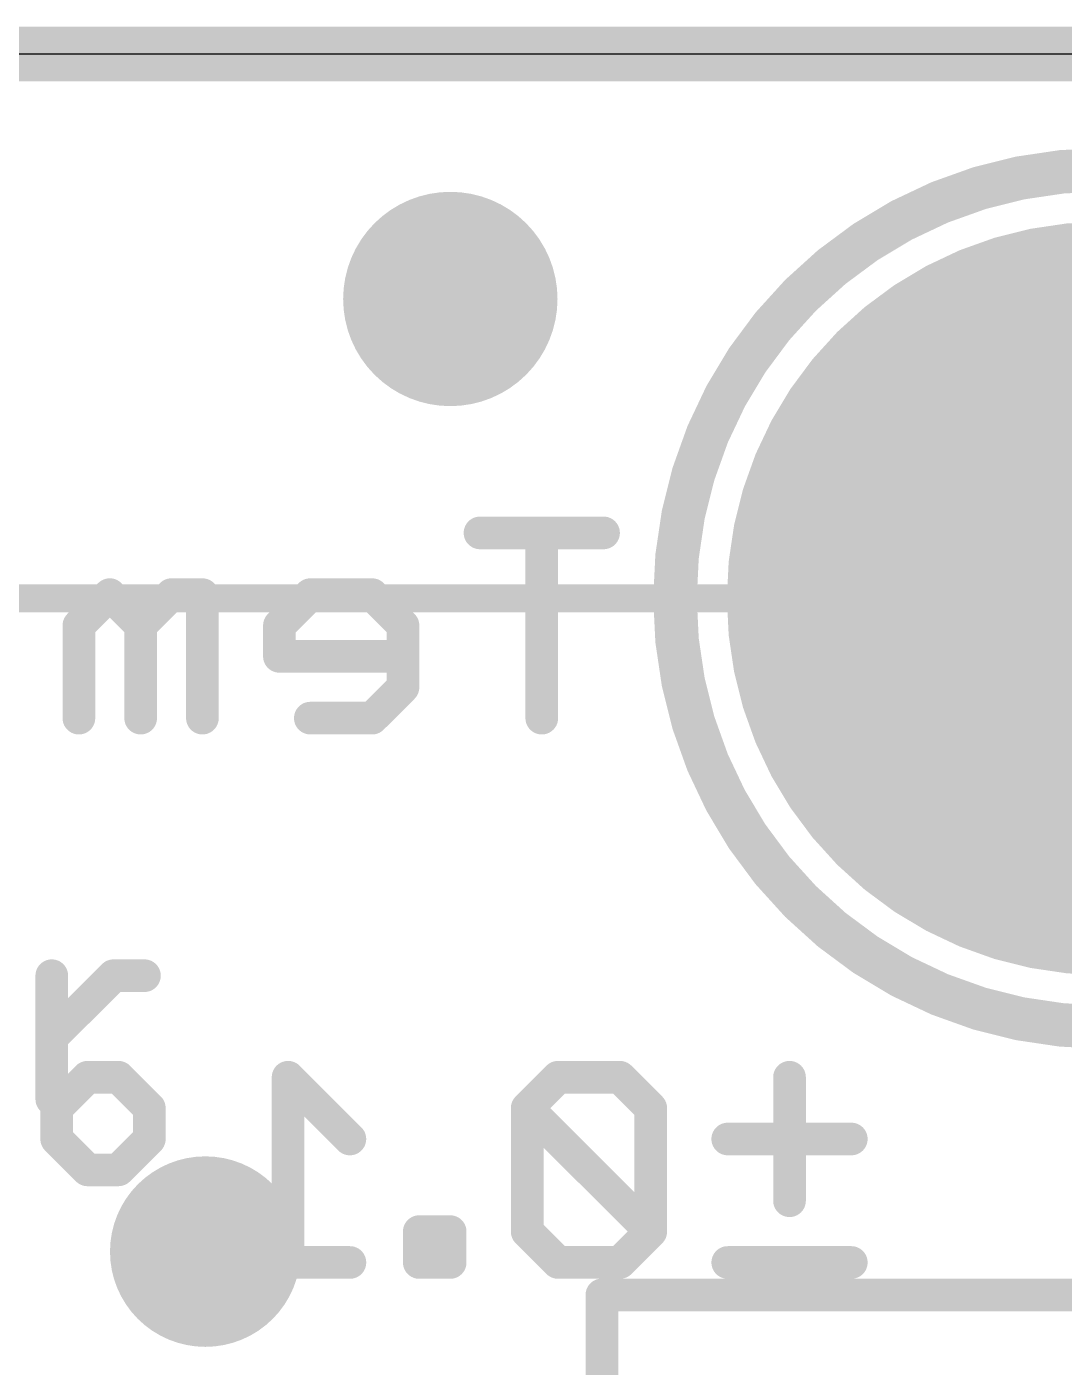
# Model space of a CAD drawing. Extents: x -0.1 to 34.1, y -8.2 to 17.9.
# Drawn here: x 17.84 to 22.68, y 11.65 to 17.91 of the extents above; entities that cross this region are included whole.
import ezdxf

# ---------------------------------------------------------------- set-up
doc = ezdxf.new("R2010")
doc.units = 0
for name, color, linetype in [('1', 12, 'CONTINUOUS'), ('16', 5, 'CONTINUOUS'), ('17', 110, 'CONTINUOUS'), ('18', 110, 'CONTINUOUS'), ('20', 53, 'CONTINUOUS'), ('21', 40, 'CONTINUOUS'), ('22', 6, 'CONTINUOUS'), ('47', 253, 'CONTINUOUS')]:
    doc.layers.add(name, color=color, linetype=linetype)

# ---------------------------------------------------------------- blocks, each defined once
blk = doc.blocks.new('PIE')
at = {"const_width": 0.5}
blk.add_lwpolyline([(0, -0.25, 1), (0, 0.25, 1), (0, -0.25)], format="xyb", dxfattribs=at)
blk = doc.blocks.new('ROUNDP')
at = {"const_width": 0.5}
blk.add_lwpolyline([(0, -0.25, 1), (0, 0.25, 1), (0, -0.25)], format="xyb", dxfattribs=at)
blk = doc.blocks.new('ROUNDV')
at = {"const_width": 0.5}
blk.add_lwpolyline([(0, -0.25, 1), (0, 0.25, 1), (0, -0.25)], format="xyb", dxfattribs=at)

msp = doc.modelspace()

# ---------------------------------------------------------------- linework, layer by layer
at = {"layer": '1', "const_width": 0.254}
msp.add_lwpolyline([(0, 17.78), (25.4, 17.78)], dxfattribs=at)
at = {"layer": '16', "const_width": 0.254}
msp.add_lwpolyline([(0, 17.78), (25.4, 17.78)], dxfattribs=at)
at = {"layer": '20'}
msp.add_line((22.86, 17.78), (2.54, 17.78), dxfattribs=at)
at = {"layer": '21'}
for points, const_width in [([(22.86, 13.24, 1), (22.86, 17.24, 1), (22.86, 13.24)], 0.2032), ([(17.9911, 13.4794, 1), (17.9149, 13.4794)], 0.0762), ([(18.2411, 13.5175, 1), (18.2411, 13.4413)], 0.0762), ([(18.268, 13.4525, 1), (18.2142, 13.5064)], 0.0762), ([(18.3852, 13.4413, 1), (18.3852, 13.5175)], 0.0762), ([(17.926, 13.2183, 1), (17.9799, 13.1644)], 0.0762), ([(17.9149, 12.9032, 1), (17.9911, 12.9032)], 0.0762), ([(20.5571, 11.99, 1), (20.4809, 11.99)], 0.0762), ([(20.519, 12.0281, 1), (20.519, 11.9519)], 0.0762)]:
    msp.add_lwpolyline(points, format="xyb", dxfattribs=dict(at, const_width=const_width))
at = {"layer": '21', "const_width": 0.1524}
for points in [[(17.953, 12.9032), (17.953, 13.4794)], [(17.953, 13.1913), (18.2411, 13.4794)], [(18.2411, 13.4794), (18.3852, 13.4794)], [(20.519, 10.79), (20.519, 11.99)], [(20.519, 11.99), (23.119, 11.99)]]:
    msp.add_lwpolyline(points, dxfattribs=at)
at = {"layer": '22', "const_width": 0.1524}
for points in [[(20.5267, 15.5455), (19.9505, 15.5455)], [(20.2386, 14.6812), (20.2386, 15.5455)], [(18.2235, 15.2574), (18.0794, 15.1134)], [(18.3675, 15.1134), (18.2235, 15.2574)], [(18.5116, 15.2574), (18.3675, 15.1134)], [(18.6556, 15.2574), (18.5116, 15.2574)], [(18.6556, 14.6812), (18.6556, 15.2574)], [(19.159, 15.2574), (19.0149, 15.1134)], [(19.4471, 15.2574), (19.159, 15.2574)], [(19.5912, 15.1134), (19.4471, 15.2574)], [(18.0794, 15.1134), (18.0794, 14.6812)], [(18.3675, 15.1134), (18.3675, 14.6812)], [(19.0149, 15.1134), (19.0149, 14.9693)], [(19.5912, 14.8253), (19.5912, 15.1134)], [(19.0149, 14.9693), (19.5912, 14.9693)], [(19.4471, 14.6812), (19.5912, 14.8253)], [(19.159, 14.6812), (19.4471, 14.6812)], [(18.1198, 13.0055), (17.9758, 12.8615)], [(18.2639, 13.0055), (18.1198, 13.0055)], [(18.408, 12.8615), (18.2639, 13.0055)], [(19.3435, 12.7174), (19.0554, 13.0055)], [(19.0554, 13.0055), (19.0554, 12.1412)], [(20.3146, 13.0055), (20.1705, 12.8615)], [(20.6027, 13.0055), (20.3146, 13.0055)], [(20.7468, 12.8615), (20.6027, 13.0055)], [(21.3942, 13.0055), (21.3942, 12.4293)], [(17.9758, 12.8615), (17.9758, 12.7174)], [(18.408, 12.7174), (18.408, 12.8615)], [(20.1705, 12.8615), (20.1705, 12.2853)], [(20.7468, 12.2853), (20.1705, 12.8615)], [(20.7468, 12.2853), (20.7468, 12.8615)], [(17.9758, 12.7174), (18.1198, 12.5734)], [(18.2639, 12.5734), (18.408, 12.7174)], [(21.6823, 12.7174), (21.1061, 12.7174)], [(18.1198, 12.5734), (18.2639, 12.5734)], [(19.8112, 12.2853), (19.6672, 12.2853)], [(19.6672, 12.2853), (19.6672, 12.1412)], [(19.8112, 12.1412), (19.8112, 12.2853)], [(20.1705, 12.2853), (20.3146, 12.1412)], [(20.6027, 12.1412), (20.7468, 12.2853)], [(19.3435, 12.1412), (18.7673, 12.1412)], [(19.6672, 12.1412), (19.8112, 12.1412)], [(20.3146, 12.1412), (20.6027, 12.1412)], [(21.6823, 12.1412), (21.1061, 12.1412)]]:
    msp.add_lwpolyline(points, dxfattribs=at)
at = {"layer": '22', "const_width": 0.0762}
for points in [[(19.9505, 15.5836, 1), (19.9505, 15.5074)], [(20.2767, 15.5455, 1), (20.2005, 15.5455)], [(20.5267, 15.5074, 1), (20.5267, 15.5836)], [(18.2504, 15.2844, 1), (18.1965, 15.2305)], [(18.2504, 15.2305, 1), (18.1965, 15.2844)], [(18.5116, 15.2955, 1), (18.5116, 15.2193)], [(18.5385, 15.2305, 1), (18.4846, 15.2844)], [(18.6937, 15.2574, 1), (18.6175, 15.2574)], [(18.6556, 15.2193, 1), (18.6556, 15.2955)], [(19.159, 15.2955, 1), (19.159, 15.2193)], [(19.1859, 15.2305, 1), (19.132, 15.2844)], [(19.474, 15.2844, 1), (19.4202, 15.2305)], [(19.4471, 15.2193, 1), (19.4471, 15.2955)], [(18.1175, 15.1134, 1), (18.0413, 15.1134)], [(18.0525, 15.1403, 1), (18.1064, 15.0864)], [(18.4056, 15.1134, 1), (18.3294, 15.1134)], [(18.3406, 15.1403, 1), (18.3945, 15.0864)], [(18.3406, 15.0864, 1), (18.3945, 15.1403)], [(19.053, 15.1134, 1), (18.9768, 15.1134)], [(18.988, 15.1403, 1), (19.0419, 15.0864)], [(19.6293, 15.1134, 1), (19.5531, 15.1134)], [(19.5642, 15.0864, 1), (19.6181, 15.1403)], [(19.0149, 15.0074, 1), (19.0149, 14.9312)], [(19.5912, 14.9312, 1), (19.5912, 15.0074)], [(18.9768, 14.9693, 1), (19.053, 14.9693)], [(19.6181, 14.7983, 1), (19.5642, 14.8522)], [(19.5531, 14.8253, 1), (19.6293, 14.8253)], [(18.0413, 14.6812, 1), (18.1175, 14.6812)], [(18.3294, 14.6812, 1), (18.4056, 14.6812)], [(18.6175, 14.6812, 1), (18.6937, 14.6812)], [(19.159, 14.7193, 1), (19.159, 14.6431)], [(19.4202, 14.7081, 1), (19.474, 14.6543)], [(19.4471, 14.6431, 1), (19.4471, 14.7193)], [(20.2005, 14.6812, 1), (20.2767, 14.6812)], [(18.1198, 13.0436, 1), (18.1198, 12.9674)], [(18.1468, 12.9786, 1), (18.0929, 13.0325)], [(18.2908, 13.0325, 1), (18.237, 12.9786)], [(18.2639, 12.9674, 1), (18.2639, 13.0436)], [(19.0823, 13.0325, 1), (19.0284, 12.9786)], [(19.0935, 13.0055, 1), (19.0173, 13.0055)], [(20.3146, 13.0436, 1), (20.3146, 12.9674)], [(20.3415, 12.9786, 1), (20.2876, 13.0325)], [(20.6296, 13.0325, 1), (20.5758, 12.9786)], [(20.6027, 12.9674, 1), (20.6027, 13.0436)], [(21.4323, 13.0055, 1), (21.3561, 13.0055)], [(18.0139, 12.8615, 1), (17.9377, 12.8615)], [(17.9489, 12.8884, 1), (18.0027, 12.8345)], [(18.4461, 12.8615, 1), (18.3699, 12.8615)], [(18.381, 12.8345, 1), (18.4349, 12.8884)], [(20.2086, 12.8615, 1), (20.1324, 12.8615)], [(20.1975, 12.8884, 1), (20.1436, 12.8345)], [(20.1436, 12.8884, 1), (20.1975, 12.8345)], [(20.7849, 12.8615, 1), (20.7087, 12.8615)], [(20.7198, 12.8345, 1), (20.7737, 12.8884)], [(18.0027, 12.7444, 1), (17.9489, 12.6905)], [(18.4349, 12.6905, 1), (18.381, 12.7444)], [(19.3165, 12.6905, 1), (19.3704, 12.7444)], [(21.1061, 12.7555, 1), (21.1061, 12.6793)], [(21.6823, 12.6793, 1), (21.6823, 12.7555)], [(17.9377, 12.7174, 1), (18.0139, 12.7174)], [(18.3699, 12.7174, 1), (18.4461, 12.7174)], [(18.1198, 12.6115, 1), (18.1198, 12.5353)], [(18.0929, 12.5464, 1), (18.1468, 12.6003)], [(18.237, 12.6003, 1), (18.2908, 12.5464)], [(18.2639, 12.5353, 1), (18.2639, 12.6115)], [(21.3561, 12.4293, 1), (21.4323, 12.4293)], [(19.6672, 12.3234, 1), (19.6672, 12.2472)], [(19.7053, 12.2853, 1), (19.6291, 12.2853)], [(19.8493, 12.2853, 1), (19.7731, 12.2853)], [(19.8112, 12.2472, 1), (19.8112, 12.3234)], [(20.1975, 12.3122, 1), (20.1436, 12.2583)], [(20.1324, 12.2853, 1), (20.2086, 12.2853)], [(20.7087, 12.2853, 1), (20.7849, 12.2853)], [(20.7737, 12.2583, 1), (20.7198, 12.3122)], [(20.7198, 12.2583, 1), (20.7737, 12.3122)], [(18.7673, 12.1793, 1), (18.7673, 12.1031)], [(19.3435, 12.1031, 1), (19.3435, 12.1793)], [(19.6672, 12.1793, 1), (19.6672, 12.1031)], [(19.8112, 12.1031, 1), (19.8112, 12.1793)], [(20.3146, 12.1793, 1), (20.3146, 12.1031)], [(20.2876, 12.1143, 1), (20.3415, 12.1681)], [(20.5758, 12.1681, 1), (20.6296, 12.1143)], [(20.6027, 12.1031, 1), (20.6027, 12.1793)], [(21.1061, 12.1793, 1), (21.1061, 12.1031)], [(21.6823, 12.1031, 1), (21.6823, 12.1793)], [(19.0173, 12.1412, 1), (19.0935, 12.1412)], [(19.6291, 12.1412, 1), (19.7053, 12.1412)], [(19.7731, 12.1412, 1), (19.8493, 12.1412)]]:
    msp.add_lwpolyline(points, format="xyb", dxfattribs=at)
at = {"layer": '47', "const_width": 0.13}
for points in [[(12.319, 17.78), (34.081, 17.78)], [(12.7, 15.24), (31.287, 15.24)]]:
    msp.add_lwpolyline(points, dxfattribs=at)

# ---------------------------------------------------------------- block references
at = {"layer": '1'}
msp.add_blockref('PIE', (19.812, 16.637), dxfattribs=at)
at = {"layer": '17', "xscale": 3.516, "yscale": 3.516}
msp.add_blockref('ROUNDP', (22.86, 15.24), dxfattribs=at)
msp.add_blockref('ROUNDP', (22.86, 15.24), dxfattribs=at)
at = {"layer": '18', "xscale": 0.889, "yscale": 0.889}
msp.add_blockref('ROUNDV', (18.669, 12.192), dxfattribs=at)
msp.add_blockref('ROUNDV', (18.669, 12.192), dxfattribs=at)

doc.saveas('drawing.dxf')
